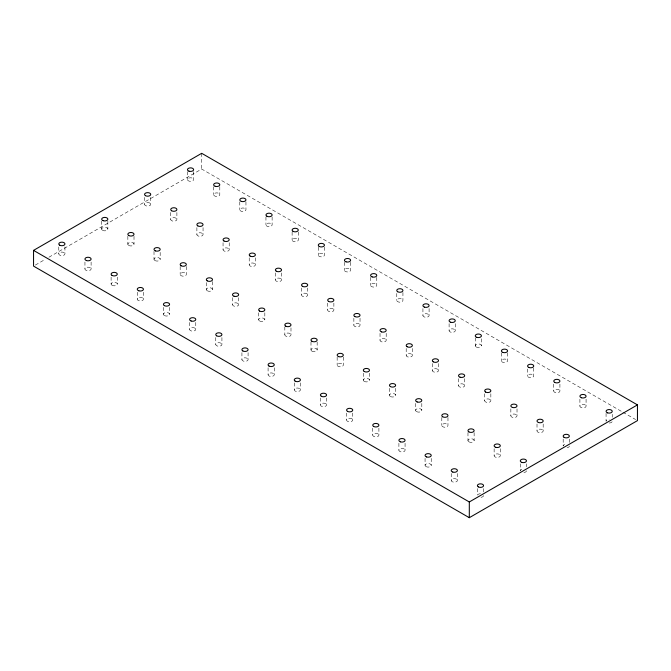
<?xml version="1.0" encoding="UTF-8"?>
<svg xmlns="http://www.w3.org/2000/svg" width="671" height="671" viewBox="0 0 671 671"><rect width="100%" height="100%" fill="white"/><g stroke="black" fill="none" stroke-linecap="round" stroke-linejoin="round"><path stroke-width="0.5" stroke-dasharray="3.35 2.52" d="M35.362 265.062L45.301 259.325M48.916 257.236L201.694 169.033L622.017 411.709M622.923 412.229L635.638 419.568M612.237 414.301L612.237 417.27M606.072 413.311L606.072 421.237A3.078 1.778 0 0 1 609.159 419.459M586.077 399.195L586.077 406.131A3.078 1.778 0 0 1 581.455 407.674A3.078 1.778 0 0 1 581.455 404.596A3.078 1.778 0 0 1 586.077 406.131M579.912 399.195L579.912 406.131M569.335 439.069L569.335 443.036M563.179 439.069L563.179 446.005A3.078 1.778 0 0 1 566.257 444.227M559.916 384.089L559.916 391.025A3.078 1.778 0 0 1 555.294 392.569A3.078 1.778 0 0 1 555.294 389.49A3.078 1.778 0 0 1 559.916 391.025M553.751 384.089L553.751 391.025M543.174 423.963L543.174 430.899A3.078 1.778 0 0 1 538.553 432.443A3.078 1.778 0 0 1 538.553 429.365A3.078 1.778 0 0 1 543.174 430.899M537.01 423.963L537.01 430.899M533.747 367.993L533.747 375.919A3.078 1.778 0 0 1 529.125 377.463A3.078 1.778 0 0 1 529.125 374.384A3.078 1.778 0 0 1 533.747 375.919M527.591 368.983L527.591 375.919M526.458 463.829L526.458 466.798M520.293 463.829L520.293 470.765A3.078 1.778 0 0 1 522.583 469.046M517.014 408.857L517.014 415.794A3.078 1.778 0 0 1 512.392 417.337A3.078 1.778 0 0 1 512.392 414.259A3.078 1.778 0 0 1 517.014 415.794M510.849 408.857L510.849 415.794M507.586 352.887L507.586 360.822A3.078 1.778 0 0 1 502.965 362.357A3.078 1.778 0 0 1 502.965 359.279A3.078 1.778 0 0 1 507.586 360.822M501.422 352.887L501.422 360.822M500.298 448.723L500.298 455.659A3.078 1.778 0 0 1 495.676 457.203A3.078 1.778 0 0 1 495.676 454.116A3.078 1.778 0 0 1 500.298 455.659M494.133 448.723L494.133 455.659M490.845 393.751L490.845 400.696A3.078 1.778 0 0 1 486.223 402.231A3.078 1.778 0 0 1 486.223 399.153A3.078 1.778 0 0 1 490.845 400.696M484.688 393.751L484.688 400.696M483.556 488.597L483.556 492.556M481.426 338.771L481.426 345.716M477.391 488.597L477.391 494.544M475.261 337.781L475.261 345.716M474.129 432.627L474.129 440.553M467.972 432.627L467.972 440.553M464.684 378.645L464.684 385.59A3.078 1.778 0 0 1 460.063 387.125A3.078 1.778 0 0 1 460.063 384.047A3.078 1.778 0 0 1 464.684 385.59M458.519 378.645L458.519 385.59M457.396 473.491L457.396 480.428A3.078 1.778 0 0 1 452.774 481.971A3.078 1.778 0 0 1 452.774 478.884A3.078 1.778 0 0 1 457.396 480.428M455.257 323.665L455.257 330.61A3.078 1.778 0 0 1 450.635 332.145A3.078 1.778 0 0 1 450.635 329.067A3.078 1.778 0 0 1 455.257 330.61M451.231 473.491L451.231 480.428M449.1 323.665L449.1 330.61M447.968 417.521L447.968 425.448A3.078 1.778 0 0 1 443.346 426.991A3.078 1.778 0 0 1 443.346 423.904A3.078 1.778 0 0 1 447.968 425.448M441.803 417.521L441.803 425.448M438.524 363.539L438.524 370.484A3.078 1.778 0 0 1 433.902 372.019A3.078 1.778 0 0 1 433.902 368.941A3.078 1.778 0 0 1 438.524 370.484M432.359 363.539L432.359 370.484M431.227 458.385L431.227 465.322M429.096 308.559L429.096 315.504A3.078 1.778 0 0 1 424.475 317.039A3.078 1.778 0 0 1 424.475 313.961A3.078 1.778 0 0 1 429.096 315.504M425.07 458.385L425.07 465.322M422.931 308.559L422.931 315.504M421.807 403.405L421.807 410.342M415.643 403.405L415.643 410.342M412.355 348.434L412.355 355.378A3.078 1.778 0 0 1 407.733 356.913A3.078 1.778 0 0 1 407.733 353.835A3.078 1.778 0 0 1 412.355 355.378M406.198 348.434L406.198 355.378M405.066 443.279L405.066 450.216A3.078 1.778 0 0 1 400.444 451.759A3.078 1.778 0 0 1 400.444 448.673A3.078 1.778 0 0 1 405.066 450.216M402.935 292.464L402.935 300.398A3.078 1.778 0 0 1 398.314 301.942A3.078 1.778 0 0 1 398.314 298.855A3.078 1.778 0 0 1 402.935 300.398M398.901 443.279L398.901 450.216M396.771 293.462L396.771 300.398M395.638 388.299L395.638 395.236M389.482 388.299L389.482 395.236M386.194 333.336L386.194 340.272A3.078 1.778 0 0 1 381.573 341.816A3.078 1.778 0 0 1 381.573 338.729A3.078 1.778 0 0 1 386.194 340.272M380.029 333.336L380.029 340.272M378.905 428.173L378.905 435.11A3.078 1.778 0 0 1 374.284 436.653A3.078 1.778 0 0 1 374.284 433.575A3.078 1.778 0 0 1 378.905 435.11M376.767 277.358L376.767 285.292A3.078 1.778 0 0 1 372.145 286.836A3.078 1.778 0 0 1 372.145 283.749A3.078 1.778 0 0 1 376.767 285.292M372.74 428.173L372.74 435.11M370.61 277.358L370.61 285.292M369.478 373.193L369.478 380.13M363.313 373.193L363.313 380.13M360.033 318.23L360.033 325.167A3.078 1.778 0 0 1 355.412 326.71A3.078 1.778 0 0 1 355.412 323.623A3.078 1.778 0 0 1 360.033 325.167M353.869 318.23L353.869 325.167M352.745 413.068L352.745 420.004A3.078 1.778 0 0 1 348.115 421.547A3.078 1.778 0 0 1 348.115 418.469A3.078 1.778 0 0 1 352.745 420.004M350.606 262.26L350.606 270.187A3.078 1.778 0 0 1 345.984 271.73A3.078 1.778 0 0 1 345.984 268.643A3.078 1.778 0 0 1 350.606 270.187M346.58 413.068L346.58 420.004M344.441 262.26L344.441 270.187M343.317 357.098L343.317 365.024A3.078 1.778 0 0 1 338.696 366.567A3.078 1.778 0 0 1 338.696 363.489A3.078 1.778 0 0 1 343.317 365.024M337.152 357.098L337.152 365.024M333.873 303.124L333.873 310.061A3.078 1.778 0 0 1 329.243 311.604A3.078 1.778 0 0 1 329.243 308.517A3.078 1.778 0 0 1 333.873 310.061M327.708 303.124L327.708 310.061M326.576 397.962L326.576 404.898A3.078 1.778 0 0 1 321.954 406.441A3.078 1.778 0 0 1 321.954 403.363A3.078 1.778 0 0 1 326.576 404.898M324.445 247.154L324.445 255.081A3.078 1.778 0 0 1 319.824 256.624A3.078 1.778 0 0 1 319.824 253.537A3.078 1.778 0 0 1 324.445 255.081M320.411 397.962L320.411 404.898M318.28 247.154L318.28 255.081M317.157 341.992L317.157 349.926M310.992 341.992L310.992 349.926M307.704 288.018L307.704 294.955A3.078 1.778 0 0 1 303.082 296.498A3.078 1.778 0 0 1 303.082 293.412A3.078 1.778 0 0 1 307.704 294.955M301.539 288.018L301.539 294.955M300.415 382.856L300.415 389.792A3.078 1.778 0 0 1 295.794 391.336A3.078 1.778 0 0 1 295.794 388.257A3.078 1.778 0 0 1 300.415 389.792M298.285 232.049L298.285 239.975A3.078 1.778 0 0 1 293.655 241.518A3.078 1.778 0 0 1 293.655 238.44A3.078 1.778 0 0 1 298.285 239.975M294.25 382.856L294.25 389.792M292.12 232.049L292.12 239.975M290.988 327.876L290.988 334.821A3.078 1.778 0 0 1 286.366 336.356A3.078 1.778 0 0 1 286.366 333.277A3.078 1.778 0 0 1 290.988 334.821M284.823 326.886L284.823 334.821M281.543 272.912L281.543 279.849A3.078 1.778 0 0 1 276.922 281.392A3.078 1.778 0 0 1 276.922 278.306A3.078 1.778 0 0 1 281.543 279.849M275.378 272.912L275.378 279.849M274.254 367.75L274.254 374.695A3.078 1.778 0 0 1 269.633 376.23A3.078 1.778 0 0 1 269.633 373.151A3.078 1.778 0 0 1 274.254 374.695M272.116 216.943L272.116 224.869A3.078 1.778 0 0 1 267.494 226.412A3.078 1.778 0 0 1 267.494 223.334A3.078 1.778 0 0 1 272.116 224.869M268.09 367.75L268.09 374.695M265.951 216.943L265.951 224.869M264.827 312.77L264.827 319.715M258.662 312.77L258.662 319.715M255.383 257.807L255.383 264.743A3.078 1.778 0 0 1 250.761 266.286A3.078 1.778 0 0 1 250.761 263.208A3.078 1.778 0 0 1 255.383 264.743M249.218 257.807L249.218 264.743M248.085 352.644L248.085 359.589A3.078 1.778 0 0 1 243.464 361.124A3.078 1.778 0 0 1 243.464 358.046A3.078 1.778 0 0 1 248.085 359.589M245.955 201.837L245.955 209.763A3.078 1.778 0 0 1 241.334 211.306A3.078 1.778 0 0 1 241.334 208.228A3.078 1.778 0 0 1 245.955 209.763M241.929 352.644L241.929 359.589M239.79 201.837L239.79 209.763M238.666 297.664L238.666 304.609A3.078 1.778 0 0 1 234.045 306.144A3.078 1.778 0 0 1 234.045 303.066A3.078 1.778 0 0 1 238.666 304.609M232.501 297.664L232.501 304.609M229.214 242.701L229.214 249.637A3.078 1.778 0 0 1 224.592 251.18A3.078 1.778 0 0 1 224.592 248.102A3.078 1.778 0 0 1 229.214 249.637M223.057 242.701L223.057 249.637M221.925 337.538L221.925 344.483A3.078 1.778 0 0 1 217.303 346.018A3.078 1.778 0 0 1 217.303 342.94A3.078 1.778 0 0 1 221.925 344.483M219.794 186.731L219.794 194.657A3.078 1.778 0 0 1 215.173 196.2A3.078 1.778 0 0 1 215.173 193.122A3.078 1.778 0 0 1 219.794 194.657M215.76 337.538L215.76 344.483M213.63 186.731L213.63 194.657M212.497 281.568L212.497 289.503M206.341 282.566L206.341 289.503M203.053 227.595L203.053 234.531A3.078 1.778 0 0 1 198.431 236.075A3.078 1.778 0 0 1 198.431 232.996A3.078 1.778 0 0 1 203.053 234.531M201.694 153.307L201.694 169.033M196.888 227.595L196.888 234.531M195.764 322.441L195.764 329.377A3.078 1.778 0 0 1 191.143 330.92A3.078 1.778 0 0 1 191.143 327.834A3.078 1.778 0 0 1 195.764 329.377M193.625 171.625L193.625 179.56A3.078 1.778 0 0 1 189.004 181.095A3.078 1.778 0 0 1 189.004 178.016A3.078 1.778 0 0 1 193.625 179.56M189.599 322.441L189.599 329.377M187.469 171.625L187.469 179.56M186.337 266.462L186.337 274.397A3.078 1.778 0 0 1 181.715 275.94A3.078 1.778 0 0 1 181.715 272.854A3.078 1.778 0 0 1 186.337 274.397M180.172 266.462L180.172 274.397M176.892 212.489L176.892 219.434A3.078 1.778 0 0 1 172.271 220.969A3.078 1.778 0 0 1 172.271 217.89A3.078 1.778 0 0 1 176.892 219.434M170.728 212.489L170.728 219.434M169.595 307.335L169.595 314.271M163.439 307.335L163.439 314.271M160.176 252.355L160.176 259.291M154.011 251.365L154.011 259.291M150.723 197.383L150.723 204.328A3.078 1.778 0 0 1 146.102 205.863A3.078 1.778 0 0 1 146.102 202.785A3.078 1.778 0 0 1 150.723 204.328M144.567 197.383L144.567 204.328M143.435 292.229L143.435 299.165A3.078 1.778 0 0 1 138.813 300.709A3.078 1.778 0 0 1 138.813 297.622A3.078 1.778 0 0 1 143.435 299.165M137.27 292.229L137.27 299.165M134.007 236.259L134.007 244.185M127.851 236.259L127.851 244.185M117.274 277.123L117.274 284.059M111.109 277.123L111.109 284.059M107.846 221.153L107.846 229.079M101.682 221.153L101.682 229.079M91.105 262.017L91.105 268.954A3.078 1.778 0 0 1 86.484 270.497A3.078 1.778 0 0 1 86.484 267.41A3.078 1.778 0 0 1 91.105 268.954M84.949 262.017L84.949 268.954M64.944 246.911L64.944 253.848A3.078 1.778 0 0 1 60.323 255.391A3.078 1.778 0 0 1 60.323 252.313A3.078 1.778 0 0 1 64.944 253.848M58.78 246.911L58.78 253.848M526.458 470.765A3.078 1.778 0 0 1 523.38 472.543M483.556 495.533A3.078 1.778 0 0 1 480.478 497.312M477.5 495.072A3.078 1.778 0 0 1 481.275 493.814M612.137 421.698A3.078 1.778 0 0 1 608.362 422.956M569.335 446.005A3.078 1.778 0 0 1 567.054 447.725M102.588 230.338A3.078 1.778 0 0 0 107.746 229.541A3.078 1.778 0 0 0 103.971 227.36A3.078 1.778 0 0 0 102.588 230.338M128.748 245.443A3.078 1.778 0 0 0 133.906 244.647A3.078 1.778 0 0 0 130.132 242.466A3.078 1.778 0 0 0 128.748 245.443M154.909 260.549A3.078 1.778 0 0 0 160.067 259.752A3.078 1.778 0 0 0 156.293 257.572A3.078 1.778 0 0 0 154.909 260.549M112.015 285.318A3.078 1.778 0 0 0 117.165 284.521A3.078 1.778 0 0 0 113.391 282.34A3.078 1.778 0 0 0 112.015 285.318M207.238 290.761A3.078 1.778 0 0 0 212.397 289.964A3.078 1.778 0 0 0 208.622 287.784A3.078 1.778 0 0 0 207.238 290.761M164.336 315.529A3.078 1.778 0 0 0 169.495 314.733A3.078 1.778 0 0 0 165.72 312.552A3.078 1.778 0 0 0 164.336 315.529M259.568 320.973A3.078 1.778 0 0 0 264.718 320.176A3.078 1.778 0 0 0 260.944 317.995A3.078 1.778 0 0 0 259.568 320.973M311.889 351.176A3.078 1.778 0 0 0 317.048 350.379A3.078 1.778 0 0 0 313.273 348.207A3.078 1.778 0 0 0 311.889 351.176M364.219 381.388A3.078 1.778 0 0 0 369.377 380.591A3.078 1.778 0 0 0 365.603 378.41A3.078 1.778 0 0 0 364.219 381.388M390.379 396.494A3.078 1.778 0 0 0 395.538 395.697A3.078 1.778 0 0 0 391.763 393.516A3.078 1.778 0 0 0 390.379 396.494M416.548 411.6A3.078 1.778 0 0 0 421.698 410.803A3.078 1.778 0 0 0 417.924 408.622A3.078 1.778 0 0 0 416.548 411.6M468.87 441.812A3.078 1.778 0 0 0 474.028 441.015A3.078 1.778 0 0 0 470.254 438.834A3.078 1.778 0 0 0 468.87 441.812M425.968 466.58A3.078 1.778 0 0 0 431.126 465.783A3.078 1.778 0 0 0 427.352 463.602A3.078 1.778 0 0 0 425.968 466.58M476.167 346.974A3.078 1.778 0 0 0 481.317 346.177A3.078 1.778 0 0 0 477.542 343.997A3.078 1.778 0 0 0 476.167 346.974"/><path stroke-width="1.01" d="M33.55 250.384L201.694 153.307L637.45 404.89L637.45 420.616L469.306 517.693L33.55 266.11L33.55 250.384L469.306 501.967L637.45 404.89M469.306 501.967L469.306 517.693M103.225 220.709A3.078 1.778 0 0 0 107.846 219.165A3.078 1.778 0 0 0 103.225 217.63A3.078 1.778 0 0 0 103.225 220.709M59.685 245.192A3.078 1.778 0 0 0 64.844 244.395A3.078 1.778 0 0 0 61.069 242.223A3.078 1.778 0 0 0 59.685 245.192M128.748 235.529A3.078 1.778 0 0 0 133.906 234.733A3.078 1.778 0 0 0 130.132 232.552A3.078 1.778 0 0 0 128.748 235.529M86.484 260.583A3.078 1.778 0 0 0 91.105 259.04A3.078 1.778 0 0 0 86.484 257.505A3.078 1.778 0 0 0 86.484 260.583M155.555 250.92A3.078 1.778 0 0 0 160.176 249.377A3.078 1.778 0 0 0 155.555 247.834A3.078 1.778 0 0 0 155.555 250.92M112.015 275.404A3.078 1.778 0 0 0 117.165 274.607A3.078 1.778 0 0 0 113.391 272.426A3.078 1.778 0 0 0 112.015 275.404M181.078 265.741A3.078 1.778 0 0 0 186.228 264.944A3.078 1.778 0 0 0 182.453 262.764A3.078 1.778 0 0 0 181.078 265.741M138.813 290.795A3.078 1.778 0 0 0 143.435 289.251A3.078 1.778 0 0 0 138.813 287.708A3.078 1.778 0 0 0 138.813 290.795M207.238 280.847A3.078 1.778 0 0 0 212.397 280.05A3.078 1.778 0 0 0 208.622 277.869A3.078 1.778 0 0 0 207.238 280.847M164.336 305.615A3.078 1.778 0 0 0 169.495 304.819A3.078 1.778 0 0 0 165.72 302.638A3.078 1.778 0 0 0 164.336 305.615M234.045 296.238A3.078 1.778 0 0 0 238.666 294.695A3.078 1.778 0 0 0 234.045 293.152A3.078 1.778 0 0 0 234.045 296.238M191.143 321.006A3.078 1.778 0 0 0 195.764 319.463A3.078 1.778 0 0 0 191.143 317.92A3.078 1.778 0 0 0 191.143 321.006M259.568 311.059A3.078 1.778 0 0 0 264.718 310.262A3.078 1.778 0 0 0 260.944 308.081A3.078 1.778 0 0 0 259.568 311.059M216.666 335.827A3.078 1.778 0 0 0 221.816 335.03A3.078 1.778 0 0 0 218.05 332.85A3.078 1.778 0 0 0 216.666 335.827M285.729 326.165A3.078 1.778 0 0 0 290.887 325.368A3.078 1.778 0 0 0 287.113 323.187A3.078 1.778 0 0 0 285.729 326.165M242.827 350.933A3.078 1.778 0 0 0 247.985 350.136A3.078 1.778 0 0 0 244.21 347.955A3.078 1.778 0 0 0 242.827 350.933M311.889 341.271A3.078 1.778 0 0 0 317.048 340.474A3.078 1.778 0 0 0 313.273 338.293A3.078 1.778 0 0 0 311.889 341.271M268.987 366.039A3.078 1.778 0 0 0 274.145 365.242A3.078 1.778 0 0 0 270.371 363.061A3.078 1.778 0 0 0 268.987 366.039M338.696 356.653A3.078 1.778 0 0 0 343.317 355.118A3.078 1.778 0 0 0 338.696 353.575A3.078 1.778 0 0 0 338.696 356.653M295.156 381.145A3.078 1.778 0 0 0 300.306 380.348A3.078 1.778 0 0 0 296.532 378.167A3.078 1.778 0 0 0 295.156 381.145M364.219 371.474A3.078 1.778 0 0 0 369.377 370.677A3.078 1.778 0 0 0 365.603 368.505A3.078 1.778 0 0 0 364.219 371.474M321.317 396.251A3.078 1.778 0 0 0 326.475 395.445A3.078 1.778 0 0 0 322.701 393.273A3.078 1.778 0 0 0 321.317 396.251M390.379 386.58A3.078 1.778 0 0 0 395.538 385.783A3.078 1.778 0 0 0 391.763 383.611A3.078 1.778 0 0 0 390.379 386.58M347.477 411.348A3.078 1.778 0 0 0 352.636 410.551A3.078 1.778 0 0 0 348.861 408.379A3.078 1.778 0 0 0 347.477 411.348M417.186 401.971A3.078 1.778 0 0 0 421.807 400.428A3.078 1.778 0 0 0 417.186 398.893A3.078 1.778 0 0 0 417.186 401.971M373.646 426.454A3.078 1.778 0 0 0 378.796 425.657A3.078 1.778 0 0 0 375.022 423.485A3.078 1.778 0 0 0 373.646 426.454M442.709 416.792A3.078 1.778 0 0 0 447.867 415.995A3.078 1.778 0 0 0 444.093 413.814A3.078 1.778 0 0 0 442.709 416.792M400.444 441.845A3.078 1.778 0 0 0 405.066 440.302A3.078 1.778 0 0 0 400.444 438.767A3.078 1.778 0 0 0 400.444 441.845M468.87 431.898A3.078 1.778 0 0 0 474.028 431.101A3.078 1.778 0 0 0 470.254 428.92A3.078 1.778 0 0 0 468.87 431.898M426.605 456.951A3.078 1.778 0 0 0 431.227 455.408A3.078 1.778 0 0 0 426.605 453.873A3.078 1.778 0 0 0 426.605 456.951M495.676 447.289A3.078 1.778 0 0 0 500.298 445.745A3.078 1.778 0 0 0 495.676 444.202A3.078 1.778 0 0 0 495.676 447.289M452.774 472.057A3.078 1.778 0 0 0 457.396 470.514A3.078 1.778 0 0 0 452.774 468.97A3.078 1.778 0 0 0 452.774 472.057M521.837 462.394A3.078 1.778 0 0 0 526.458 460.851A3.078 1.778 0 0 0 521.837 459.308A3.078 1.778 0 0 0 521.837 462.394M478.297 486.878A3.078 1.778 0 0 0 483.455 486.081A3.078 1.778 0 0 0 479.681 483.9A3.078 1.778 0 0 0 478.297 486.878M189.004 171.18A3.078 1.778 0 0 0 193.625 169.646A3.078 1.778 0 0 0 189.004 168.102A3.078 1.778 0 0 0 189.004 171.18M145.464 195.672A3.078 1.778 0 0 0 150.623 194.875A3.078 1.778 0 0 0 146.848 192.694A3.078 1.778 0 0 0 145.464 195.672M215.173 186.286A3.078 1.778 0 0 0 219.794 184.751A3.078 1.778 0 0 0 215.173 183.208A3.078 1.778 0 0 0 215.173 186.286M171.633 210.778A3.078 1.778 0 0 0 176.783 209.981A3.078 1.778 0 0 0 173.009 207.8A3.078 1.778 0 0 0 171.633 210.778M241.334 201.392A3.078 1.778 0 0 0 245.955 199.857A3.078 1.778 0 0 0 241.334 198.314A3.078 1.778 0 0 0 241.334 201.392M197.794 225.884A3.078 1.778 0 0 0 202.944 225.079A3.078 1.778 0 0 0 199.178 222.906A3.078 1.778 0 0 0 197.794 225.884M266.857 216.213A3.078 1.778 0 0 0 272.015 215.416A3.078 1.778 0 0 0 268.241 213.244A3.078 1.778 0 0 0 266.857 216.213M223.955 240.981A3.078 1.778 0 0 0 229.113 240.184A3.078 1.778 0 0 0 225.339 238.012A3.078 1.778 0 0 0 223.955 240.981M293.017 231.319A3.078 1.778 0 0 0 298.176 230.522A3.078 1.778 0 0 0 294.401 228.341A3.078 1.778 0 0 0 293.017 231.319M250.115 256.087A3.078 1.778 0 0 0 255.274 255.29A3.078 1.778 0 0 0 251.499 253.118A3.078 1.778 0 0 0 250.115 256.087M319.186 246.425A3.078 1.778 0 0 0 324.336 245.628A3.078 1.778 0 0 0 320.562 243.447A3.078 1.778 0 0 0 319.186 246.425M276.284 271.193A3.078 1.778 0 0 0 281.434 270.396A3.078 1.778 0 0 0 277.66 268.215A3.078 1.778 0 0 0 276.284 271.193M345.984 261.816A3.078 1.778 0 0 0 350.606 260.273A3.078 1.778 0 0 0 345.984 258.729A3.078 1.778 0 0 0 345.984 261.816M302.445 286.299A3.078 1.778 0 0 0 307.603 285.502A3.078 1.778 0 0 0 303.829 283.321A3.078 1.778 0 0 0 302.445 286.299M372.145 276.922A3.078 1.778 0 0 0 376.767 275.378A3.078 1.778 0 0 0 372.145 273.835A3.078 1.778 0 0 0 372.145 276.922M328.605 301.405A3.078 1.778 0 0 0 333.764 300.608A3.078 1.778 0 0 0 329.989 298.427A3.078 1.778 0 0 0 328.605 301.405M397.677 291.742A3.078 1.778 0 0 0 402.826 290.946A3.078 1.778 0 0 0 399.052 288.765A3.078 1.778 0 0 0 397.677 291.742M354.774 316.511A3.078 1.778 0 0 0 359.924 315.714A3.078 1.778 0 0 0 356.15 313.533A3.078 1.778 0 0 0 354.774 316.511M424.475 307.133A3.078 1.778 0 0 0 429.096 305.59A3.078 1.778 0 0 0 424.475 304.047A3.078 1.778 0 0 0 424.475 307.133M381.573 331.902A3.078 1.778 0 0 0 386.194 330.358A3.078 1.778 0 0 0 381.573 328.815A3.078 1.778 0 0 0 381.573 331.902M450.635 322.239A3.078 1.778 0 0 0 455.257 320.696A3.078 1.778 0 0 0 450.635 319.153A3.078 1.778 0 0 0 450.635 322.239M407.096 346.722A3.078 1.778 0 0 0 412.254 345.926A3.078 1.778 0 0 0 408.48 343.745A3.078 1.778 0 0 0 407.096 346.722M476.804 337.337A3.078 1.778 0 0 0 481.426 335.802A3.078 1.778 0 0 0 476.804 334.259A3.078 1.778 0 0 0 476.804 337.337M433.265 361.828A3.078 1.778 0 0 0 438.415 361.032A3.078 1.778 0 0 0 434.64 358.851A3.078 1.778 0 0 0 433.265 361.828M502.965 352.443A3.078 1.778 0 0 0 507.586 350.908A3.078 1.778 0 0 0 502.965 349.365A3.078 1.778 0 0 0 502.965 352.443M460.063 377.211A3.078 1.778 0 0 0 464.684 375.676A3.078 1.778 0 0 0 460.063 374.133A3.078 1.778 0 0 0 460.063 377.211M529.125 367.549A3.078 1.778 0 0 0 533.747 366.014A3.078 1.778 0 0 0 529.125 364.47A3.078 1.778 0 0 0 529.125 367.549M485.586 392.04A3.078 1.778 0 0 0 490.744 391.243A3.078 1.778 0 0 0 486.97 389.063A3.078 1.778 0 0 0 485.586 392.04M554.649 382.369A3.078 1.778 0 0 0 559.807 381.573A3.078 1.778 0 0 0 556.033 379.4A3.078 1.778 0 0 0 554.649 382.369M512.392 407.423A3.078 1.778 0 0 0 517.014 405.888A3.078 1.778 0 0 0 512.392 404.345A3.078 1.778 0 0 0 512.392 407.423M581.455 397.76A3.078 1.778 0 0 0 586.077 396.217A3.078 1.778 0 0 0 581.455 394.682A3.078 1.778 0 0 0 581.455 397.76M538.553 422.529A3.078 1.778 0 0 0 543.174 420.994A3.078 1.778 0 0 0 538.553 419.45A3.078 1.778 0 0 0 538.553 422.529M607.616 412.866A3.078 1.778 0 0 0 612.237 411.323A3.078 1.778 0 0 0 607.616 409.788A3.078 1.778 0 0 0 607.616 412.866M564.076 437.349A3.078 1.778 0 0 0 569.234 436.553A3.078 1.778 0 0 0 565.46 434.38A3.078 1.778 0 0 0 564.076 437.349"/></g></svg>
